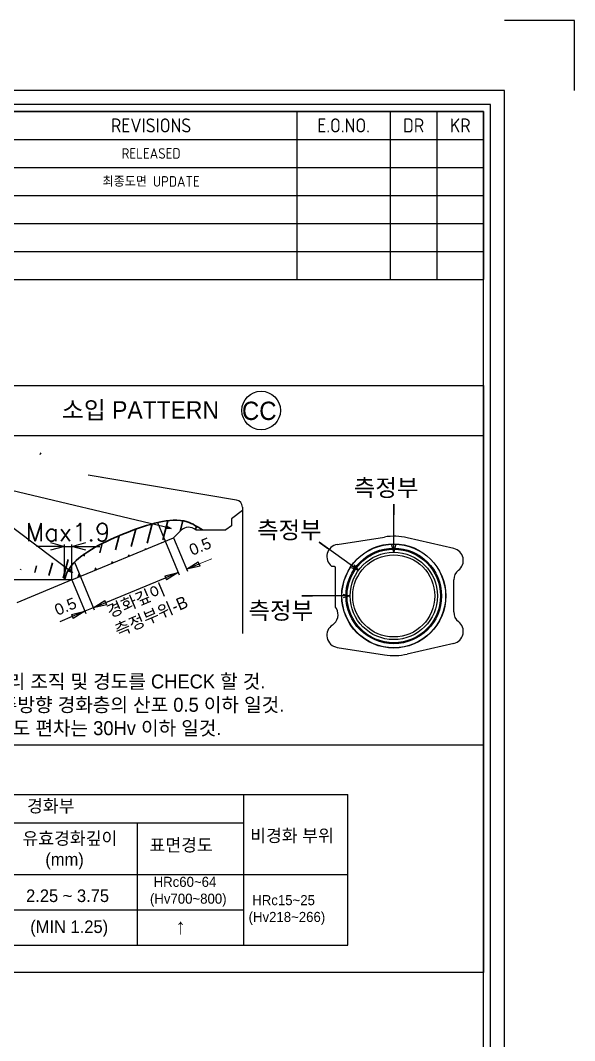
# Model space of a CAD drawing. Header units: inches. Extents: x 0 to 3212, y -602 to 1112.
# Drawn here: x 681.7 to 840, y 302.6 to 594 of the extents above; entities that cross this region are included whole.
import ezdxf

# ---------------------------------------------------------------- set-up
doc = ezdxf.new("R2010")
doc.units = ezdxf.units.IN
for name, color, linetype, lineweight in [('02_Dim', 4, 'Continuous', 15), ('sensor', 51, 'Continuous', 30), ('주기', 6, 'Continuous', 9)]:
    doc.layers.add(name, color=color, linetype=linetype, lineweight=lineweight)
for name, color, linetype in [('DIM', 2, 'Continuous'), ('도면', 3, 'Continuous'), ('도면 표제', 7, 'Continuous')]:
    doc.layers.add(name, color=color, linetype=linetype)
doc.layers.add('도면 한계', color=6, linetype='Continuous', plot=False)
doc.styles.add('ISOCP', font='isocp.shx')
doc.styles.add('ROMANS', font='ROMANS.shx')
doc.styles.get("Standard").update_dxf_attribs({"font": 'arial.ttf'})
doc.dimstyles.new('1배', dxfattribs={"dimtxt": 4, "dimasz": 4, "dimexe": 0.5, "dimexo": 0, "dimgap": 1.5, "dimtad": 1, "dimtoh": 1, "dimdec": 3, "dimzin": 9, "dimdsep": 46, "dimtxsty": 'ROMANS', "dimblk": 'OPEN30', "dimcen": 0, "dimadec": 0, "dimazin": 0, "dimtp": 0.025, "dimtm": 0.025000000025, "dimtfac": 0.7, "dimtdec": 3, "dimtmove": 1, "dimatfit": 3, "dimldrblk": 'OPEN30', "dimfxl": 1, "dimtolj": 1, "dimtzin": 9, "dimarcsym": 0})

# ---------------------------------------------------------------- blocks, each defined once
blk = doc.blocks.new('*T73')
at = {"layer": '도면 표제', "color": 0, "linetype": 'ByBlock', "lineweight": -2}
for p, q in [((0, 0), (173.3333333333335, 0)), ((0, 0), (0, -48)), ((13.33333333333337, 0), (13.33333333333337, -48)), ((36.66666666666674, 0), (36.66666666666674, -48)), ((120.0000000000001, 0), (120.0000000000001, -48)), ((146.6666666666667, 0), (146.6666666666667, -48)), ((160.0000000000001, 0), (160.0000000000001, -48)), ((173.3333333333335, 0), (173.3333333333335, -48)), ((0, -8), (173.3333333333335, -8)), ((0, -16), (173.3333333333335, -16)), ((0, -24), (173.3333333333335, -24)), ((0, -32), (173.3333333333335, -32)), ((0, -40), (173.3333333333335, -40)), ((0, -48), (173.3333333333335, -48))]:
    blk.add_line(p, q, dxfattribs=at)
at = {"layer": '도면 표제', "color": 0, "char_height": 3.999999999999999, "attachment_point": 5, "style": 'ISOCP'}
for s, insert, width in [('NO.', (6.666666666666629, -4), 11.33333333333333), ('DATE', (25.00000000000011, -4), 21.33333333333333), ('REVISIONS', (78.33333333333337, -4), 81.33333333333331), ('E.O.NO.', (133.3333333333335, -4), 24.66666666666666), ('DR', (153.3333333333335, -4), 11.33333333333333), ('KR', (166.6666666666667, -4), 11.33333333333333)]:
    blk.add_mtext(s, dxfattribs=dict(at, insert=insert, width=width))
at = {"layer": '도면 표제', "color": 0, "char_height": 2.999999999999999, "attachment_point": 5}
for s, insert, width in [('{\\Fisocp,whgtxt|c129;0', (6.666666666666629, -12), 11.33333333333333), ('{\\Fisocp,whgtxt|c129;2010.02.24}', (25.00000000000011, -12), 21.33333333333333), ('{\\Fisocp,whgtxt|c0;RELEASED}', (78.33333333333337, -12), 81.33333333333331), ('{\\Fisocp,whgtxt|c129;1', (6.666666666666629, -20), 11.33333333333333), ('{\\Fisocp,whgtxt|c129;2015.01.19}', (25.00000000000011, -20), 21.33333333333333), ('{\\Fisocp,whgtxt|c129;최종도면 UPDATE}', (78.33333333333337, -20), 81.33333333333331)]:
    blk.add_mtext(s, dxfattribs=dict(at, insert=insert, width=width))
blk = doc.blocks.new('_Closed')
at = {"color": 0, "linetype": 'ByBlock', "lineweight": -2}
for p, q in [((-1, 0.1666666666666667), (0, 0)), ((-1, 0.1666666666666667), (-1, -0.1666666666666667)), ((0, 0), (-1, -0.1666666666666667)), ((0, 0), (-1, 0))]:
    blk.add_line(p, q, dxfattribs=at)
blk = doc.blocks.new('_Open30')
at = {"color": 0, "lineweight": -2}
for p, q in [((-1, 0.26794919), (0, 0)), ((0, 0), (-1, -0.26794919)), ((0, 0), (-1, 0))]:
    blk.add_line(p, q, dxfattribs=at)
blk = doc.blocks.new('*D193')
at = {"layer": 'Defpoints', "color": 0, "ltscale": 3, "transparency": 16777216}
for p in [(696.3702873909166, 443.7482968297361), (694.2277637417789, 434.1677097316676), (696.3702873909166, 434.1677097316676)]:
    blk.add_point(p, dxfattribs=at)
at = {"layer": 'DIM', "color": 0, "lineweight": -2, "ltscale": 3, "transparency": 16777216}
for p, q in [((690.2277637417789, 443.7482968297361), (686.2277637417789, 443.7482968297361)), ((694.2277637417789, 434.1677097316676), (694.2277637417789, 444.2482968297361)), ((694.2277637417789, 443.7482968297361), (696.3702873909166, 443.7482968297361)), ((696.3702873909166, 434.1677097316676), (696.3702873909166, 444.2482968297361)), ((700.3702873909166, 443.7482968297361), (704.3702873909166, 443.7482968297361))]:
    blk.add_line(p, q, dxfattribs=at)
at = {"layer": 'DIM', "color": 0, "lineweight": -2, "ltscale": 3, "transparency": 16777216, "xscale": 4, "yscale": 4, "zscale": 4}
blk.add_blockref('_Open30', (694.2277637417789, 443.7482968297361), dxfattribs=at)
at = {"layer": 'DIM', "color": 0, "lineweight": -2, "ltscale": 3, "transparency": 16777216, "xscale": 4, "yscale": 4, "zscale": 4, "rotation": 180}
blk.add_blockref('_Open30', (696.3702873909166, 443.7482968297361), dxfattribs=at)
at = {"layer": 'DIM', "color": 0, "ltscale": 3, "transparency": 16777216, "insert": (695.2990255663477, 447.8082968297361), "char_height": 4, "attachment_point": 5, "style": 'ROMANS'}
blk.add_mtext('\\A1;{\\H1.28x;Max1.9}', dxfattribs=at)

msp = doc.modelspace()

# ---------------------------------------------------------------- hatches: boundary and pattern name
at = {"layer": 'sensor'}
h = msp.add_hatch(dxfattribs=at)
h.set_pattern_fill('ANSI31', color=256, scale=1.296, angle=30, style=0)
h.set_pattern_definition([(74.99999999999999, (-14469.14429525466, 3384.934091503403), (-3.974591590014257, 1.064988606787852), [])])
edge = h.paths.add_edge_path()
edge.add_spline(control_points=[(666.9743046748805, 434.1677097316676), (666.7375963227565, 435.0219621778585), (665.571182124611, 438.3543271170063), (659.8687703049287, 442.8602206969706), (654.214886044963, 445.565401390603), (650.8243307496992, 446.9914715263519), (650.4213849497643, 447.1591897329442)], knot_values=[0.9057094759149384, 0.9057094759149384, 0.9057094759149384, 0.9057094759149384, 1.925238505825772, 5.018898340328368, 8.777438396417875, 9.282850563748832, 9.282850563748832, 9.282850563748832, 9.282850563748832], degree=3, periodic=0)
edge.add_spline(control_points=[(627.5013729690469, 448.423709731677), (628.9294635601215, 449.3439947973309), (632.652348530322, 451.7430831049203), (640.7012445449833, 450.7996698238755), (646.6119960581415, 448.7146215363762), (650.0178645629309, 447.3255207585014), (650.4213849518088, 447.1591897320966)], knot_values=[0, 0, 0, 0, 1.925238505825772, 5.018898340328368, 8.777438396417875, 9.28285056385462, 9.28285056385462, 9.28285056385462, 9.28285056385462], degree=3, periodic=0)
edge.add_line((629.4298752625397, 448.423709731677), (625.5728706755541, 448.423709731677))
edge.add_arc((631.4872114820206, 446.0909097316733), 3.110399999999999, 45.00000000010129, 131.4096221090425)
edge.add_line((635.7723906756797, 446.2045004024174), (633.6865964142195, 448.2902946638758))
edge.add_line((664.8317739604496, 434.1677097316676), (635.7723906756797, 446.2045004024137))
edge.add_line((696.3702873909166, 434.1677097316676), (664.8317739604496, 434.1677097316676))
edge.add_line((696.3702873909166, 434.1677097316676), (725.4296706756865, 446.2045004024137))
edge.add_spline(control_points=[(694.2277566764748, 434.1676842340028), (694.4644666270248, 435.0219362372779), (695.6308870605313, 438.3542989938794), (701.3333073114078, 442.8601819037656), (706.9871966331626, 445.5653520181247), (710.3777545968184, 446.9914158096242), (710.7807007105727, 447.1591332622481)], knot_values=[0.9057094759149384, 0.9057094759149384, 0.9057094759149384, 0.9057094759149384, 1.925238505825772, 5.018898340328368, 8.777438396417875, 9.282850563748832, 9.282850563748832, 9.282850563748832, 9.282850563748832], degree=3, periodic=0)
edge.add_spline(control_points=[(733.7007150573551, 448.4236103741721), (732.2726261882741, 449.3438981120023), (728.549745707143, 451.7429933856681), (720.5008479272252, 450.7995951653236), (714.5900925126476, 448.7145579377327), (711.1842214086424, 447.3254635327537), (710.780700708539, 447.1591332613996)], knot_values=[0, 0, 0, 0, 1.925238505825772, 5.018898340328368, 8.777438396417875, 9.28285056385462, 9.28285056385462, 9.28285056385462, 9.28285056385462], degree=3, periodic=0)
edge.add_line((731.7721860888229, 448.4237097316725), (740.3955478810423, 448.4237097316725))
edge.add_arc((729.7148498693456, 446.0909097316733), 3.1104, 48.59037789095746, 134.9999999998987)
edge.add_line((725.4296706756865, 446.2045004024174), (727.5154649371467, 448.2902946638758))

# ---------------------------------------------------------------- linework, layer by layer
at = {"color": 0}
for p, q in [((622.711705512598, 489.673126610998), (813.9999999999992, 489.6731266109985)), ((622.7117055125981, 475.4541102198646), (813.9999999999992, 475.4541102198648)), ((814.0000000000001, 386.9460798088257), (622.7117055125989, 386.9460798088253)), ((626.7974894400628, 372.8235758784883), (775.2066383249822, 372.8235758784886)), ((745.5130532480308, 329.8172478163237), (745.5130532480308, 372.8235758784833)), ((775.2066383249795, 329.8172478163237), (775.2066383249822, 372.8235758784804)), ((626.7974894400655, 364.79737403786), (745.5130532480304, 364.79737403786)), ((715.1503900758308, 329.8172478163237), (715.150390075834, 364.79737403786)), ((626.7974894400628, 349.9772478163236), (775.2066383249804, 349.9772478163238)), ((626.7974894400655, 339.8972478163234), (745.5130532480304, 339.8972478163234)), ((626.7974894400628, 329.817247816326), (775.2066383249795, 329.817247816324)), ((814.0000000000001, 322), (622.7117055125996, 321.9999999999995))]:
    msp.add_line(p, q, dxfattribs=at)
for p, q in [((813.9999999999992, 489.6731266109982), (813.9999999999992, 322)), ((743.4172115413295, 456.9586304339246), (701.0499127180443, 464.0508903426669)), ((704.7584706756749, 463.3682674546048), (704.7584706756749, 463.3277097315738)), ((745.0870073809743, 454.9860774656918), (745.0870073809743, 453.9851642028045)), ((745.0870073809743, 453.9851642028041), (742.0004986607265, 451.6477631889481)), ((745.0870073809743, 453.9851642028041), (745.0870073809743, 418.8962075066445)), ((742.000498660727, 449.5930762764849), (740.3955478810418, 448.4237097316725)), ((742.0004986607279, 451.6477631889488), (742.0004986607274, 449.593076276484)), ((696.3702873909166, 434.1677097316676), (725.4296706756865, 446.2045004024137)), ((725.4296706756865, 446.2045004024174), (727.5154649371467, 448.2902946638758)), ((731.7721860888229, 448.4237097316725), (740.3955478810423, 448.4237097316725)), ((772.1673663248049, 444.2835727071024), (785.67782773906, 446.4196690003698)), ((805.4944862530657, 443.1241318445589), (792.1651380482537, 446.1939773511453)), ((771.7146937447579, 426.3812997220723), (771.7146937447579, 437.6162997220717)), ((696.3702873909166, 434.1677097316676), (664.8317739604496, 434.1677097316676)), ((805.4546937447559, 425.0195985219557), (805.4546937447559, 434.14800092219)), ((772.1673663250391, 414.8840267364269), (785.6778277393302, 412.7479304433759)), ((805.4944862532844, 416.0434675995027), (792.1651380485238, 412.9736220927023)), ((805.7158207500335, 416.1021286231562), (805.7158211588877, 416.1021287459628))]:
    msp.add_line(p, q)
at = {"ltscale": 10}
for p, q in [((771.364693744758, 437.9662997220719), (770.6708826707996, 437.9662997220719)), ((771.9502837293777, 425.9732458989531), (771.7146937447579, 426.3812997220723))]:
    msp.add_line(p, q, dxfattribs=at)
for centre, radius in [((788.3396937447629, 429.5837997220754), 14.87499999999233), ((788.3396937447629, 429.5837997220729), 14.80499999999249), ((788.3396937447529, 429.5837997220704), 13.65000000000027), ((788.3396937447529, 429.5837997220729), 13.35033824643377), ((788.3396937447579, 429.5837997220729), 12.47579694369633), ((788.3396937447579, 429.5837997220729), 11.72500000000056)]:
    msp.add_circle(centre, radius)
for centre, radius, start, end in [((694.1933938084763, 466.5677097316682), 7.776, 149.9999999999083, 154.6059823618301), ((743.0870073809743, 454.9860774656918), 2, 0, 80.49683543703382), ((729.7148498693456, 446.0909097316733), 3.1104, 48.59037789095746, 134.9999999998987), ((788.3396937447679, 429.5837997217238), 17.04500000000001, 77.03051704383266, 98.98448295792619), ((772.7139507204084, 440.8265153606076), 3.5, 98.98448295708208, 231.4155114994184), ((804.7089740759208, 439.7134177520149), 3.5, 307.339119613027, 77.03051704297707), ((769.4396937454759, 436.7226463016398), 1.75, 45.28856663394702, 51.41551149931768), ((771.364693744758, 437.6162997220717), 0.35, 0, 90), ((808.9546937447559, 434.14800092219), 3.5, 127.339119613027, 180), ((768.9191948161293, 424.2232458989556), 3.5, 302.8272542261575, 30.00000000003267), ((808.9546937447559, 425.0195985219557), 3.5, 180, 232.660880386973), ((772.7139507204084, 418.3410840831791), 3.5, 122.8272542261575, 261.0155170427068), ((804.7089740759208, 419.4541816917742), 3.5, 282.9694829570229, 52.66088038697299), ((788.3396937447679, 429.5837997220626), 17.045, 261.0155170427068, 282.9694829570229)]:
    msp.add_arc(centre, radius, start, end)
at = {"layer": '02_Dim', "color": 8}
msp.add_line((732.7389765252625, 438.7181087036913), (736.3310201476667, 440.2059818887271), dxfattribs=at)
at = {"layer": 'DIM', "color": 8}
for p, q in [((720.8329688510745, 450.5286978796637), (727.0002160187647, 435.6396461249021)), ((725.4296706756719, 446.204500402441), (729.3949117670305, 436.6315615815899)), ((697.0904269646086, 439.2023614159868), (702.7302242305483, 425.5866863675299)), ((706.0742889887803, 427.6732334896403), (723.1601935321847, 434.7504468769464)), ((696.3702873909239, 434.1677097316676), (680.6010306756867, 427.6358697316716)), ((696.3702873909239, 434.1677097316785), (700.3355284822861, 424.5947709108411)), ((702.4822453663797, 426.1853603046), (700.0875496181176, 425.1934448479067)), ((696.4955059957098, 423.7055716628699), (692.9034623733093, 422.2176984778314))]:
    msp.add_line(p, q, dxfattribs=at)
at = {"layer": 'DIM'}
msp.add_circle((750.4433224189758, 482.5658438220155), 5.505796190079337, dxfattribs=at)
at = {"layer": 'sensor'}
for points, knots in [([(733.7007150573551, 448.4236103741721), (732.2726261882741, 449.3438981120023), (728.549745707143, 451.7429933856681), (720.5008479272252, 450.7995951653236), (714.5900925126476, 448.7145579377327), (711.1842214086424, 447.3254635327537), (710.780700708539, 447.1591332613996)], [0, 0, 0, 0, 1.925238505825772, 5.018898340328368, 8.777438396417875, 9.28285056385462, 9.28285056385462, 9.28285056385462, 9.28285056385462]), ([(694.2277566764748, 434.1676842340028), (694.4644666270248, 435.0219362372779), (695.6308870605313, 438.3542989938794), (701.3333073114078, 442.8601819037656), (706.9871966331626, 445.5653520181247), (710.3777545968184, 446.9914158096242), (710.7807007105727, 447.1591332622481)], [0.9057094759149384, 0.9057094759149384, 0.9057094759149384, 0.9057094759149384, 1.925238505825772, 5.018898340328368, 8.777438396417875, 9.282850563748832, 9.282850563748832, 9.282850563748832, 9.282850563748832])]:
    msp.add_open_spline(points, degree=3, knots=knots, dxfattribs=at)
at = {"layer": '도면'}
for points in [[(820.0000000000001, 20), (820.0000000000001, 574), (20.00000000000011, 574), (20.00000000000011, 20)], [(816.0000000000001, 24), (816.0000000000001, 570), (24.00000000000011, 570), (24.00000000000011, 24)], [(814.0000000000001, 26), (814.0000000000001, 568), (26.00000000000011, 568), (26.00000000000011, 26)]]:
    msp.add_lwpolyline(points, close=True, dxfattribs=at)
at = {"layer": '도면 한계'}
msp.add_lwpolyline([(840.0000000000001, 574), (840.0000000000001, 594), (820.0000000000001, 594)], dxfattribs=at)

# ---------------------------------------------------------------- block references
msp.add_blockref('*T73', (640.6666666666666, 568))
at = {"layer": 'DIM', "color": 8}
for p, xscale, yscale, zscale, rotation in [((729.146932902862, 437.23023551866), 3.888000000002709, 3.888000000002709, 3.888000000002709, 202.4999999999456), ((726.7522371545962, 436.2383200619722), 3.888000000002711, 3.888000000002711, 3.888000000002711, 22.49999999994559), ((700.0875496181176, 425.1934448479067), 3.88800000000109, 3.88800000000109, 3.88800000000109, 22.50000000002802), ((702.4822453663797, 426.1853603046), 3.88800000000109, 3.88800000000109, 3.88800000000109, 202.500000000028)]:
    msp.add_blockref('_Closed', p, dxfattribs=dict(at, xscale=xscale, yscale=yscale, zscale=zscale, rotation=rotation))

# ---------------------------------------------------------------- texts
at = {"insert": (743.0575635975775, 485.0806009726396), "char_height": 6.534000000000001, "width": 98.75965369872144, "attachment_point": 1}
msp.add_mtext('{\\fGulim|b0|i0|c129|p50;\\H0.8x; CC}', dxfattribs=at)
at = {"char_height": 4.899999999999999, "attachment_point": 5}
for insert in [(786.1432330514009, 460.2298544290161), (758.4926063318645, 448.1551776647766), (756.044564176778, 425.1647094773878)]:
    msp.add_mtext('{\\fGulim|b0|i0|c129|p50;측정부}', dxfattribs=dict(at, insert=insert))
at = {"color": 0, "attachment_point": 1}
for s, insert, char_height in [('{\\fGulim|b0|i0|c129|p50;경화부}', (683.5612068984307, 371.3814425714156), 3.6), ('{\\fGulim|b0|i0|c129|p50;유효경화깊이\\P     (mm)}', (682.2448408754077, 362.1360161654879), 3.6), ('{\\fGulim|b0|i0|c129|p50;비경화 부위}', (747.3113798876262, 362.9153395560616), 3.6), ('{\\fGulim|b0|i0|c129|p50;표면경도}', (718.5446290455817, 360.2224751356939), 3.6), ('{\\fGulim|b0|i0|c129|p50; HRc60~64\\P(Hv700~800)}', (718.6795314726766, 349.3432985572329), 2.88), ('{\\fGulim|b0|i0|c129|p50;2.25 ~ 3.75}', (683.2871268225659, 345.7386304615707), 3.6), ('{\\fGulim|b0|i0|c129|p50; HRc15~25\\P(Hv218~266)}', (746.8595807772828, 344.1259868443217), 2.88), ('{\\fGulim|b0|i0|c129|p50;(MIN 1.25)}', (684.480307646305, 336.8879254089184), 3.6), ('{\\fGulim|b0|i0|c129|p50;↑}', (726.0183278671376, 337.3730911039058), 4.32)]:
    msp.add_mtext(s, dxfattribs=dict(at, insert=insert, char_height=char_height))
at = {"layer": 'DIM', "color": 4}
for rotation, p in [(22.49999999995952, (730.7212693433936, 441.036266684451)), (22.50000000004886, (692.2504491198739, 423.8872497651971))]:
    msp.add_text('0.5', height=3.24, rotation=rotation, dxfattribs=at).set_placement(p)
at = {"layer": 'DIM', "color": 4, "insert": (705.868842915475, 426.477738629547), "char_height": 3.5, "width": 26.54692313439106, "attachment_point": 1, "rotation": 23.000000000000004, "style": 'ROMANS'}
msp.add_mtext('{\\fGulim|b0|i0|c129|p49;경화깊이\\P측정부위-B}', dxfattribs=at)
at = {"layer": 'DIM', "insert": (629.1303953358289, 413.8210654629784), "char_height": 4, "width": 231.63761808, "attachment_point": 1}
msp.add_mtext('{\\fGulim|b0|i0|c129|p50;<경화층 측정부 상세>\\P1. 궤도부 전구간 열처리 조직 및 경도를 CHECK 할 것.\\P2. 각 궤도 (35%%D부) 원주방향 경화층의 산포 0.5 이하 일것.\\P3. 각 궤도 원주방향 경도 편차는 30Hv 이하 일것.}', dxfattribs=at)
at = {"layer": '주기', "color": 0, "insert": (693.502706449303, 485.2200070664865), "char_height": 5, "attachment_point": 1}
msp.add_mtext('{\\fGulim|b0|i0|c129|p50;소입 PATTERN }', dxfattribs=at)

# ---------------------------------------------------------------- dimensions: what is measured, and where the dimension line sits
at = {"layer": 'DIM', "ltscale": 3}
dim = msp.add_linear_dim(base=(696.3702873909166, 443.7482968297361), p1=(694.2277637417789, 434.1677097316676), p2=(696.3702873909166, 434.1677097316676), text='{\\H1.28x;Max1.9}', dimstyle='1배', dxfattribs=at)
dim.commit()
dim.dimension.update_dxf_attribs({"geometry": '*D193', "text_midpoint": (695.2990255663477, 443.7482968297361), "dimtype": 160})

# ---------------------------------------------------------------- leaders
for points in [[(788.3396937447579, 442.059596665769), (788.3396937447579, 455.8184074804094), (788.3396937447579, 452.7741909820902)], [(778.2127536374238, 436.8701289379949), (767.044356644684, 444.9057859519332), (769.5154290973179, 443.1278503449819)], [(775.8638968010615, 429.5837997220729), (762.1050859864214, 429.5837997220729), (765.1493024847406, 429.5837997220729)]]:
    msp.add_leader(points, dimstyle='1배', override={"dimasz": 2, "dimgap": 1.5, "dimtad": 0, "dimclrd": 256})
at = {"layer": 'DIM'}
for points in [[(724.7394529235895, 448.8667965001139), (670.1931300651846, 461.8432670779464)], [(696.5226080175813, 436.1932435999722), (665.5731200903898, 459.3566614335502)]]:
    msp.add_leader(points, dimstyle='1배', override={"dimasz": 1.5, "dimgap": 1.5, "dimtad": 0}, dxfattribs=at)

doc.saveas('drawing.dxf')
